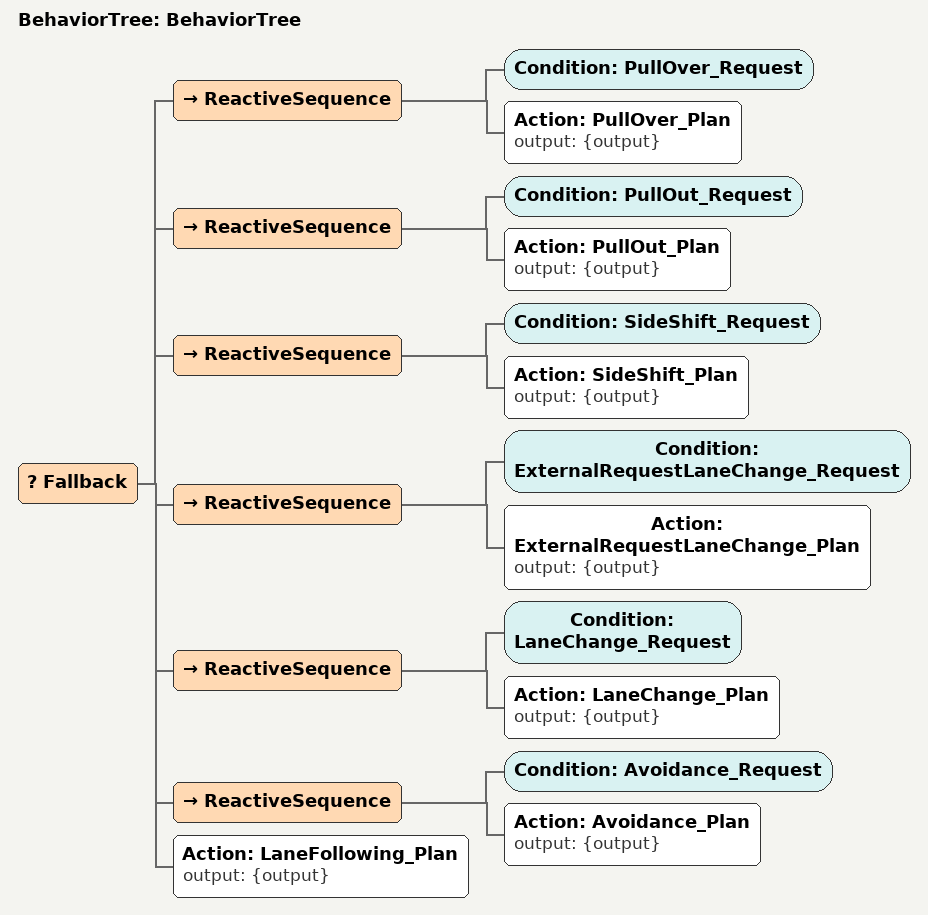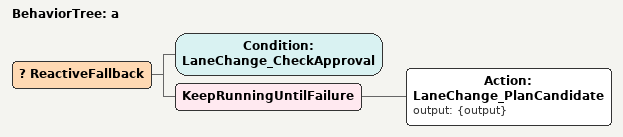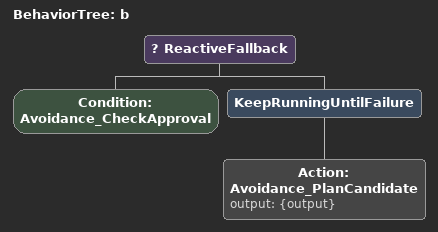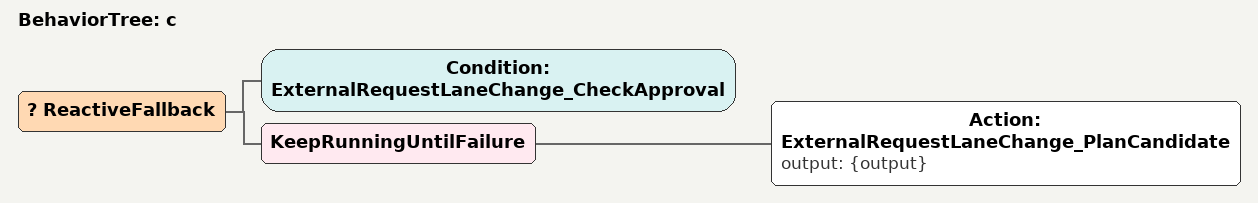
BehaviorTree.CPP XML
<?xml version="1.0"?>
<root main_tree_to_execute="BehaviorTree">
    <BehaviorTree ID="BehaviorTree">
        <Fallback>
            <ReactiveSequence>
                <Condition ID="PullOver_Request"/>
                <Action ID="PullOver_Plan" output="{output}"/>
            </ReactiveSequence>
            <ReactiveSequence>
                <Condition ID="PullOut_Request"/>
                <Action ID="PullOut_Plan" output="{output}"/>
            </ReactiveSequence>
            <ReactiveSequence>
                <Condition ID="SideShift_Request"/>
                <Action ID="SideShift_Plan" output="{output}"/>
            </ReactiveSequence>
            <ReactiveSequence>
                <Condition ID="ExternalRequestLaneChange_Request"/>
                <Action ID="ExternalRequestLaneChange_Plan" output="{output}"/>
            </ReactiveSequence>
            <ReactiveSequence>
                <Condition ID="LaneChange_Request"/>
                <Action ID="LaneChange_Plan" output="{output}"/>
            </ReactiveSequence>
            <ReactiveSequence>
                <Condition ID="Avoidance_Request"/>
                <Action ID="Avoidance_Plan" output="{output}"/>
            </ReactiveSequence>
            <Action ID="LaneFollowing_Plan" output="{output}"/>
        </Fallback>
    </BehaviorTree>
    <BehaviorTree ID="a">
        <ReactiveFallback>
            <Condition ID="LaneChange_CheckApproval"/>
            <KeepRunningUntilFailure>
                <Action ID="LaneChange_PlanCandidate" output="{output}"/>
            </KeepRunningUntilFailure>
        </ReactiveFallback>
    </BehaviorTree>
    <BehaviorTree ID="b">
        <ReactiveFallback>
            <Condition ID="Avoidance_CheckApproval"/>
            <KeepRunningUntilFailure>
                <Action ID="Avoidance_PlanCandidate" output="{output}"/>
            </KeepRunningUntilFailure>
        </ReactiveFallback>
    </BehaviorTree>
    <BehaviorTree ID="c">
        <ReactiveFallback>
            <Condition ID="ExternalRequestLaneChange_CheckApproval"/>
            <KeepRunningUntilFailure>
                <Action ID="ExternalRequestLaneChange_PlanCandidate" output="{output}"/>
            </KeepRunningUntilFailure>
        </ReactiveFallback>
    </BehaviorTree>
</root>
